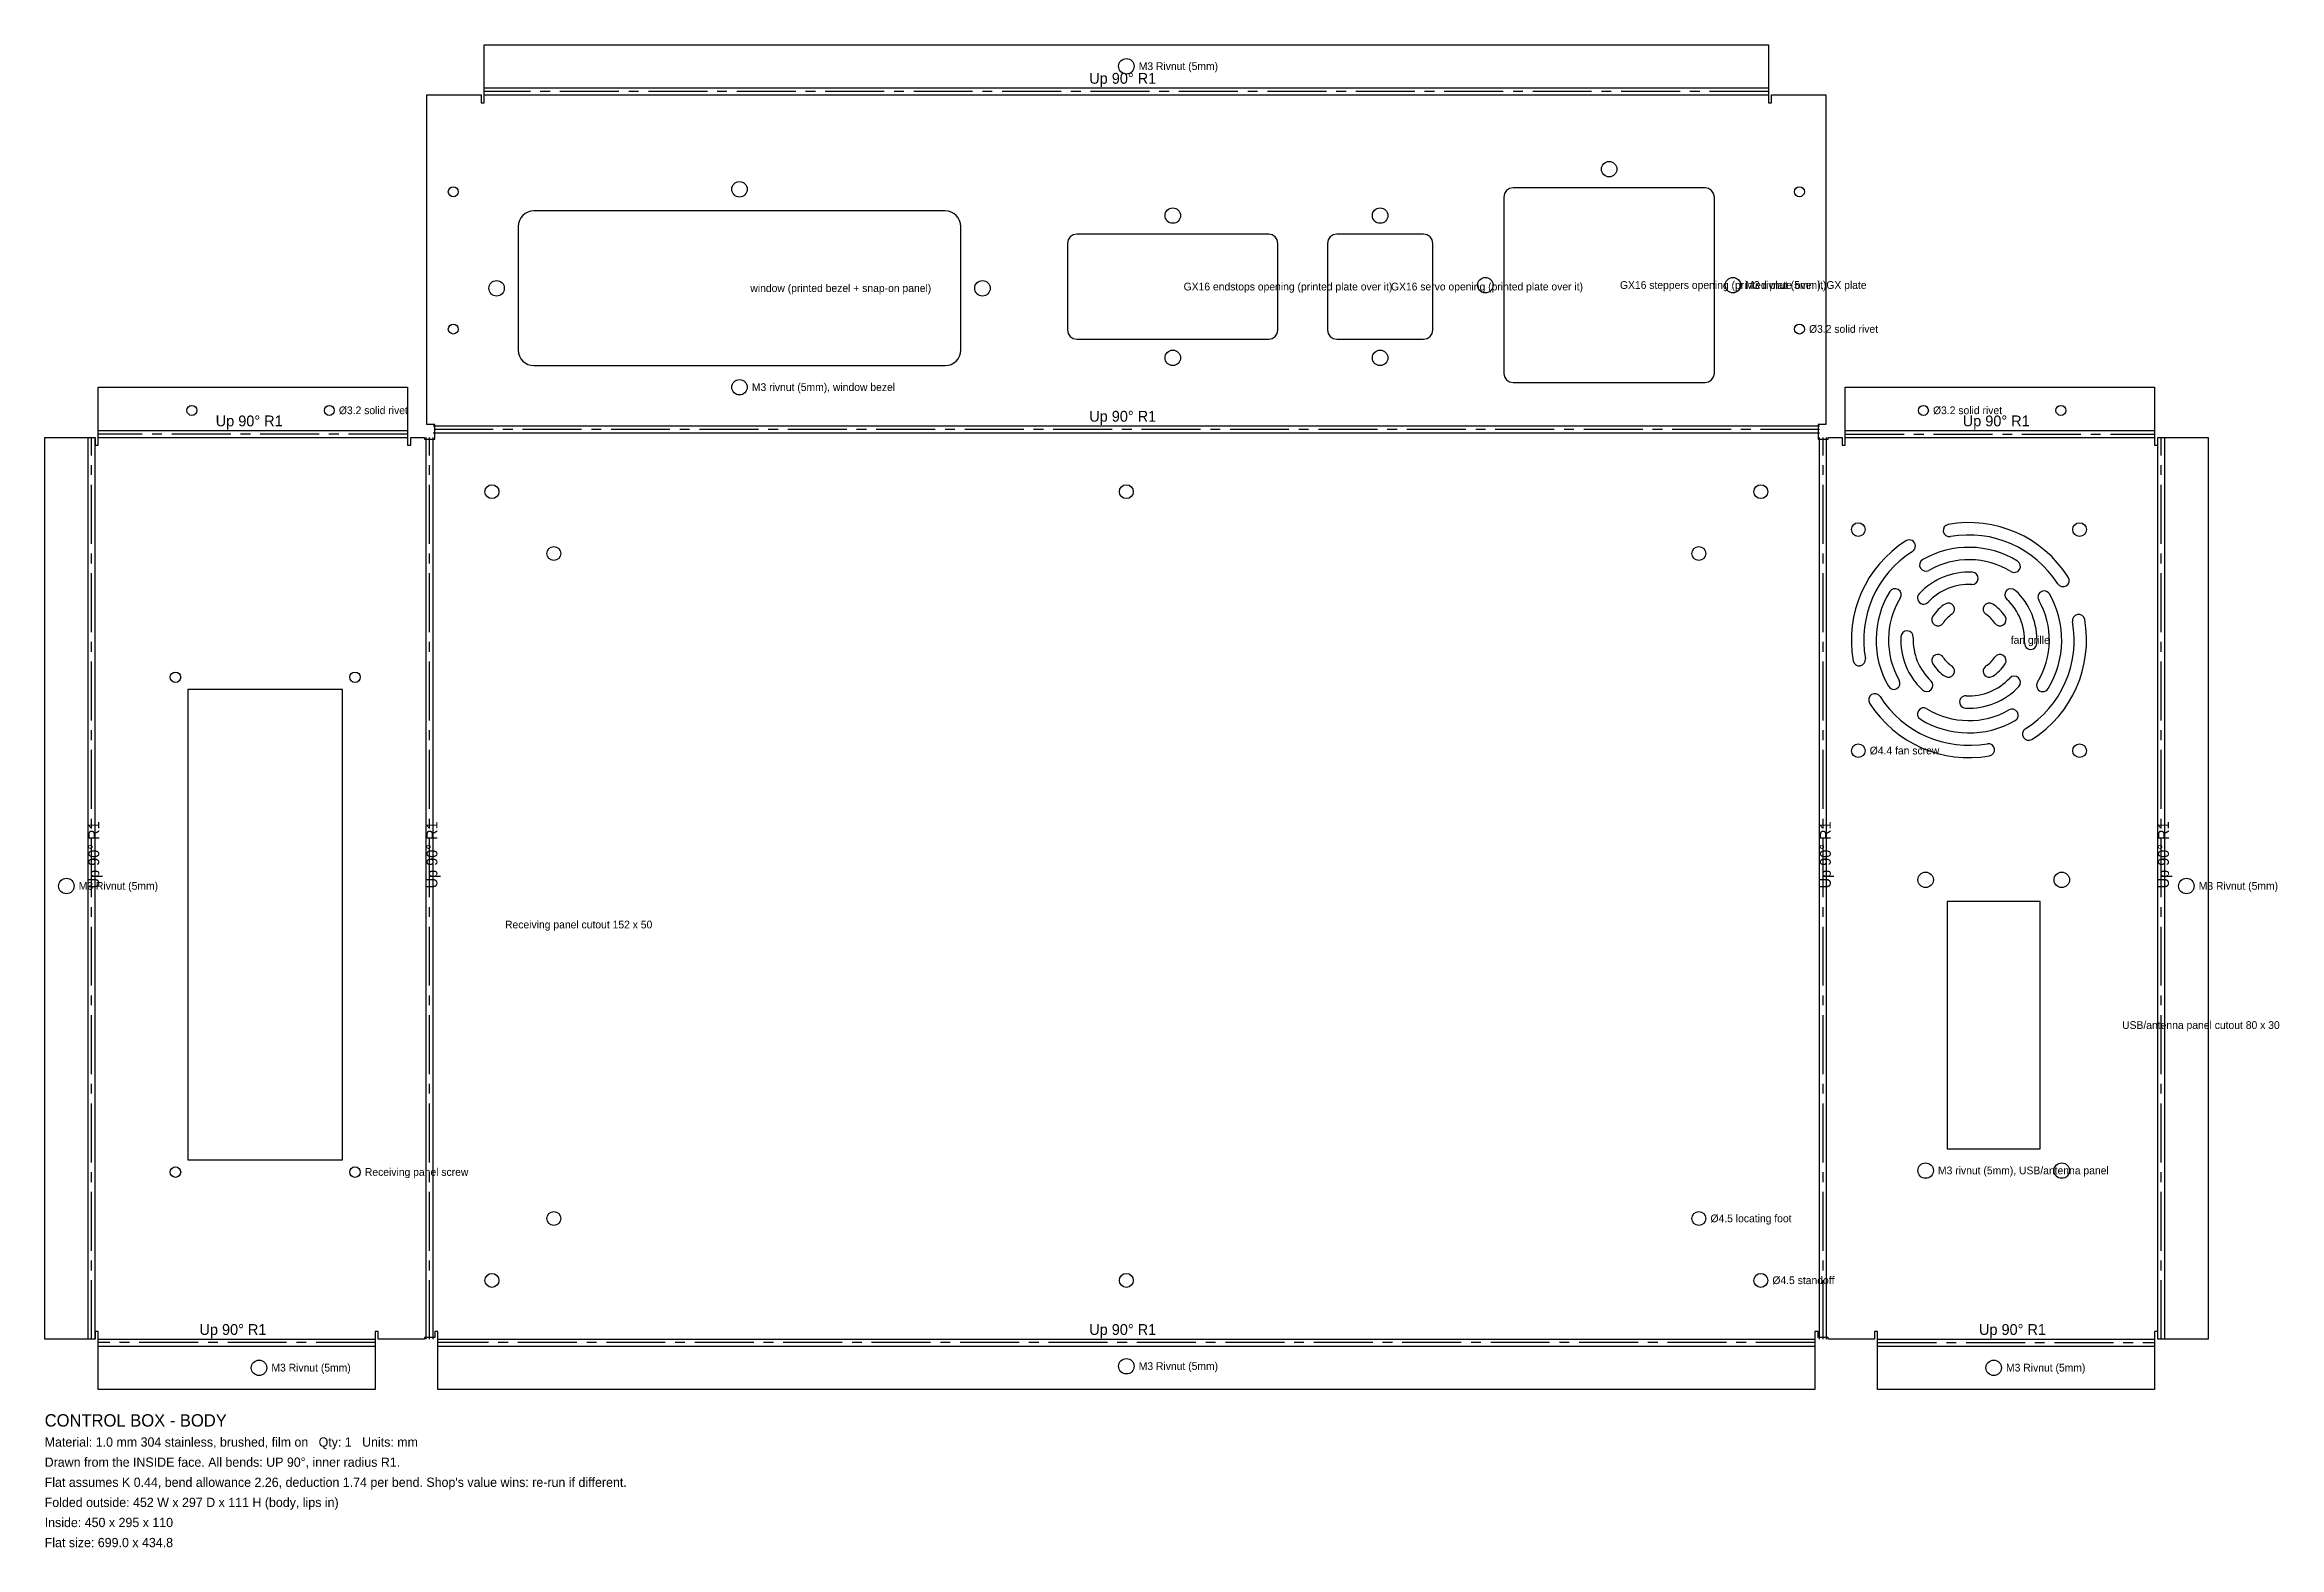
# Model space of a CAD drawing. Header units: millimetres. Extents: x -350 to 373, y -214 to 272.
import ezdxf

# ---------------------------------------------------------------- set-up
doc = ezdxf.new("R2010")
doc.units = ezdxf.units.MM
doc.linetypes.add('CENTER2', pattern=[28.575, 19.05, -3.175, 3.175, -3.175])
for name, color, linetype in [('Bend Center', 1, 'CENTER2'), ('Bend Notes', 3, 'CONTINUOUS'), ('Leaders', 5, 'CONTINUOUS'), ('Title', 7, 'CONTINUOUS'), ('Visible', 7, 'CONTINUOUS'), ('Visible Narrow', 8, 'CONTINUOUS')]:
    doc.layers.add(name, color=color, linetype=linetype)

msp = doc.modelspace()

# ---------------------------------------------------------------- linework, layer by layer
at = {"layer": 'Bend Center'}
for p, q in [((207.5, 256.8929), (-207.5, 256.8929)), ((-334.3929, -146.5), (-334.3929, 145)), ((-232.2619, 146.131), (-332.2619, 146.131)), ((-225.131, -146.5), (-225.131, 145)), ((224, 147.631), (-224, 147.631)), ((225.131, -146.5), (225.131, 145)), ((232.2619, 146.131), (332.2619, 146.131)), ((334.3929, -146.5), (334.3929, 145)), ((-242.7619, -147.631), (-332.2619, -147.631)), ((222.5, -147.631), (-222.5, -147.631)), ((242.7619, -147.631), (332.2619, -147.631))]:
    msp.add_line(p, q, dxfattribs=at)
at = {"layer": 'Visible'}
for p, q in [((-207.5, 258.5239), (-207.5, 272.0239)), ((-207.5, 272.0239), (207.5, 272.0239)), ((207.5, 272.0239), (207.5, 258.5239)), ((-226, 149.2619), (-226, 255.7619)), ((-226, 255.7619), (-208.5, 255.7619)), ((-208.5, 255.7619), (-208.5, 253.2619)), ((-208.5, 253.2619), (-207.5, 253.2619)), ((-207.5, 258.0239), (-207.5, 258.5239)), ((-207.5, 255.7619), (-207.5, 258.0239)), ((-207.5, 253.2619), (-207.5, 255.7619)), ((207.5, 258.5239), (207.5, 258.0239)), ((207.5, 258.0239), (207.5, 255.7619)), ((207.5, 255.7619), (207.5, 253.2619)), ((207.5, 253.2619), (208.5, 253.2619)), ((208.5, 253.2619), (208.5, 255.7619)), ((208.5, 255.7619), (226, 255.7619)), ((226, 255.7619), (226, 149.2619)), ((122.2284, 223.91), (122, 222.7619)), ((122.8787, 224.8833), (122.2284, 223.91)), ((123.8519, 225.5336), (122.8787, 224.8833)), ((125, 225.7619), (123.8519, 225.5336)), ((187, 225.7619), (125, 225.7619)), ((188.1481, 225.5336), (187, 225.7619)), ((189.1213, 224.8833), (188.1481, 225.5336)), ((189.7716, 223.91), (189.1213, 224.8833)), ((190, 222.7619), (189.7716, 223.91)), ((-195.0355, 216.7975), (-195.6573, 216.0398)), ((-194.2779, 217.4193), (-195.0355, 216.7975)), ((-193.4134, 217.8813), (-194.2779, 217.4193)), ((-192.4755, 218.1659), (-193.4134, 217.8813)), ((-191.5, 218.2619), (-192.4755, 218.1659)), ((-58.5, 218.2619), (-191.5, 218.2619)), ((-57.5245, 218.1659), (-58.5, 218.2619)), ((-56.5866, 217.8813), (-57.5245, 218.1659)), ((-55.7221, 217.4193), (-56.5866, 217.8813)), ((-54.9645, 216.7975), (-55.7221, 217.4193)), ((-54.3427, 216.0398), (-54.9645, 216.7975)), ((122, 222.7619), (122, 165.7619)), ((190, 165.7619), (190, 222.7619)), ((-196.4039, 214.2374), (-196.5, 213.2619)), ((-196.5, 213.2619), (-196.5, 173.2619)), ((-196.1194, 215.1754), (-196.4039, 214.2374)), ((-195.6573, 216.0398), (-196.1194, 215.1754)), ((-53.8806, 215.1754), (-54.3427, 216.0398)), ((-53.5961, 214.2374), (-53.8806, 215.1754)), ((-53.5, 213.2619), (-53.5961, 214.2374)), ((-53.5, 173.2619), (-53.5, 213.2619)), ((-18.1213, 209.8833), (-18.7716, 208.91)), ((-17.1481, 210.5336), (-18.1213, 209.8833)), ((-16, 210.7619), (-17.1481, 210.5336)), ((46, 210.7619), (-16, 210.7619)), ((47.1481, 210.5336), (46, 210.7619)), ((48.1213, 209.8833), (47.1481, 210.5336)), ((48.7716, 208.91), (48.1213, 209.8833)), ((65.8787, 209.8833), (65.2284, 208.91)), ((66.8519, 210.5336), (65.8787, 209.8833)), ((68, 210.7619), (66.8519, 210.5336)), ((96, 210.7619), (68, 210.7619)), ((97.1481, 210.5336), (96, 210.7619)), ((98.1213, 209.8833), (97.1481, 210.5336)), ((98.7716, 208.91), (98.1213, 209.8833)), ((-18.7716, 208.91), (-19, 207.7619)), ((-19, 207.7619), (-19, 179.7619)), ((49, 207.7619), (48.7716, 208.91)), ((49, 179.7619), (49, 207.7619)), ((65.2284, 208.91), (65, 207.7619)), ((65, 207.7619), (65, 179.7619)), ((99, 207.7619), (98.7716, 208.91)), ((99, 179.7619), (99, 207.7619)), ((-19, 179.7619), (-18.7716, 178.6139)), ((-18.7716, 178.6139), (-18.1213, 177.6406)), ((-18.1213, 177.6406), (-17.1481, 176.9903)), ((-17.1481, 176.9903), (-16, 176.7619)), ((-16, 176.7619), (46, 176.7619)), ((46, 176.7619), (47.1481, 176.9903)), ((47.1481, 176.9903), (48.1213, 177.6406)), ((48.1213, 177.6406), (48.7716, 178.6139)), ((48.7716, 178.6139), (49, 179.7619)), ((65, 179.7619), (65.2284, 178.6139)), ((65.2284, 178.6139), (65.8787, 177.6406)), ((65.8787, 177.6406), (66.8519, 176.9903)), ((66.8519, 176.9903), (68, 176.7619)), ((68, 176.7619), (96, 176.7619)), ((96, 176.7619), (97.1481, 176.9903)), ((97.1481, 176.9903), (98.1213, 177.6406)), ((98.1213, 177.6406), (98.7716, 178.6139)), ((98.7716, 178.6139), (99, 179.7619)), ((-196.5, 173.2619), (-196.4039, 172.2865)), ((-196.4039, 172.2865), (-196.1194, 171.3485)), ((-196.1194, 171.3485), (-195.6573, 170.4841)), ((-195.6573, 170.4841), (-195.0355, 169.7264)), ((-195.0355, 169.7264), (-194.2779, 169.1046)), ((-194.2779, 169.1046), (-193.4134, 168.6425)), ((-193.4134, 168.6425), (-192.4755, 168.358)), ((-192.4755, 168.358), (-191.5, 168.2619)), ((-191.5, 168.2619), (-58.5, 168.2619)), ((-58.5, 168.2619), (-57.5245, 168.358)), ((-57.5245, 168.358), (-56.5866, 168.6425)), ((-56.5866, 168.6425), (-55.7221, 169.1046)), ((-55.7221, 169.1046), (-54.9645, 169.7264)), ((-54.9645, 169.7264), (-54.3427, 170.4841)), ((-54.3427, 170.4841), (-53.8806, 171.3485)), ((-53.8806, 171.3485), (-53.5961, 172.2865)), ((-53.5961, 172.2865), (-53.5, 173.2619)), ((-332.2619, 147.7619), (-332.2619, 161.2619)), ((-332.2619, 161.2619), (-232.2619, 161.2619)), ((-232.2619, 161.2619), (-232.2619, 147.7619)), ((122, 165.7619), (122.2284, 164.6139)), ((122.2284, 164.6139), (122.8787, 163.6406)), ((122.8787, 163.6406), (123.8519, 162.9903)), ((123.8519, 162.9903), (125, 162.7619)), ((125, 162.7619), (187, 162.7619)), ((187, 162.7619), (188.1481, 162.9903)), ((188.1481, 162.9903), (189.1213, 163.6406)), ((189.1213, 163.6406), (189.7716, 164.6139)), ((189.7716, 164.6139), (190, 165.7619)), ((232.2619, 147.7619), (232.2619, 161.2619)), ((232.2619, 161.2619), (332.2619, 161.2619)), ((332.2619, 161.2619), (332.2619, 147.7619)), ((-349.5239, -146.5), (-349.5239, 145)), ((-349.5239, 145), (-335.5239, 145)), ((-335.5239, 145), (-333.2619, 145)), ((-333.2619, 145), (-333.2619, 142.5)), ((-332.2619, 147.2619), (-332.2619, 147.7619)), ((-332.2619, 145), (-332.2619, 147.2619)), ((-332.2619, 142.5), (-332.2619, 145)), ((-232.2619, 147.7619), (-232.2619, 147.2619)), ((-232.2619, 147.2619), (-232.2619, 145)), ((-232.2619, 145), (-232.2619, 142.5)), ((-231.2619, 142.5), (-231.2619, 145)), ((-231.2619, 145), (-226.7619, 145)), ((-226.7619, 145), (-226.7619, 144.5)), ((-226.7619, 144.5), (-223.5, 144.5)), ((-223.5, 149.2619), (-226, 149.2619)), ((-223.5, 144.5), (-223.5, 149.2619)), ((226, 149.2619), (223.5, 149.2619)), ((223.5, 149.2619), (223.5, 144.5)), ((223.5, 144.5), (226.7619, 144.5)), ((226.7619, 144.5), (226.7619, 145)), ((226.7619, 145), (231.2619, 145)), ((231.2619, 145), (231.2619, 142.5)), ((232.2619, 147.2619), (232.2619, 147.7619)), ((232.2619, 145), (232.2619, 147.2619)), ((232.2619, 142.5), (232.2619, 145)), ((332.2619, 147.7619), (332.2619, 147.2619)), ((332.2619, 147.2619), (332.2619, 145)), ((332.2619, 145), (332.2619, 142.5)), ((333.2619, 142.5), (333.2619, 145)), ((333.2619, 145), (335.5239, 145)), ((335.5239, 145), (349.5239, 145)), ((349.5239, 145), (349.5239, -146.5)), ((-333.2619, 142.5), (-332.2619, 142.5)), ((-232.2619, 142.5), (-231.2619, 142.5)), ((231.2619, 142.5), (232.2619, 142.5)), ((332.2619, 142.5), (333.2619, 142.5)), ((-253.2619, 63.5), (-303.2619, 63.5)), ((-303.2619, 63.5), (-303.2619, -88.5)), ((-253.2619, -88.5), (-253.2619, 63.5)), ((295.2619, -5), (265.2619, -5)), ((265.2619, -5), (265.2619, -85)), ((295.2619, -85), (295.2619, -5)), ((265.2619, -85), (295.2619, -85)), ((-303.2619, -88.5), (-253.2619, -88.5)), ((-332.2619, -144), (-333.2619, -144)), ((-333.2619, -144), (-333.2619, -146.5)), ((-332.2619, -146.5), (-332.2619, -144)), ((-241.7619, -144), (-242.7619, -144)), ((-242.7619, -144), (-242.7619, -146.5)), ((-241.7619, -146.5), (-241.7619, -144)), ((-222.5, -144), (-223.5, -144)), ((-223.5, -144), (-223.5, -146)), ((-222.5, -146.5), (-222.5, -144)), ((223.5, -144), (222.5, -144)), ((222.5, -144), (222.5, -146.5)), ((223.5, -146), (223.5, -144)), ((242.7619, -144), (241.7619, -144)), ((241.7619, -144), (241.7619, -146.5)), ((242.7619, -146.5), (242.7619, -144)), ((333.2619, -144), (332.2619, -144)), ((332.2619, -144), (332.2619, -146.5)), ((333.2619, -146.5), (333.2619, -144)), ((-335.5239, -146.5), (-349.5239, -146.5)), ((-333.2619, -146.5), (-335.5239, -146.5)), ((-332.2619, -148.7619), (-332.2619, -146.5)), ((-332.2619, -149.2619), (-332.2619, -148.7619)), ((-332.2619, -162.7619), (-332.2619, -149.2619)), ((-242.7619, -146.5), (-242.7619, -148.7619)), ((-242.7619, -148.7619), (-242.7619, -149.2619)), ((-242.7619, -149.2619), (-242.7619, -162.7619)), ((-226.7619, -146.5), (-241.7619, -146.5)), ((-223.5, -146), (-226.7619, -146)), ((-226.7619, -146), (-226.7619, -146.5)), ((-222.5, -148.7619), (-222.5, -146.5)), ((-222.5, -149.2619), (-222.5, -148.7619)), ((-222.5, -162.7619), (-222.5, -149.2619)), ((222.5, -146.5), (222.5, -148.7619)), ((222.5, -148.7619), (222.5, -149.2619)), ((222.5, -149.2619), (222.5, -162.7619)), ((226.7619, -146), (223.5, -146)), ((226.7619, -146.5), (226.7619, -146)), ((241.7619, -146.5), (226.7619, -146.5)), ((242.7619, -148.7619), (242.7619, -146.5)), ((242.7619, -149.2619), (242.7619, -148.7619)), ((242.7619, -162.7619), (242.7619, -149.2619)), ((332.2619, -146.5), (332.2619, -148.7619)), ((332.2619, -148.7619), (332.2619, -149.2619)), ((332.2619, -149.2619), (332.2619, -162.7619)), ((335.5239, -146.5), (333.2619, -146.5)), ((349.5239, -146.5), (335.5239, -146.5)), ((-242.7619, -162.7619), (-332.2619, -162.7619)), ((222.5, -162.7619), (-222.5, -162.7619)), ((332.2619, -162.7619), (242.7619, -162.7619))]:
    msp.add_line(p, q, dxfattribs=at)
for centre, radius in [((0, 265.0239), 2.5), ((156, 231.7619), 2.5), ((-217.5, 224.4619), 1.6), ((-125, 225.2619), 2.5), ((217.5, 224.4619), 1.6), ((15, 216.7619), 2.5), ((82, 216.7619), 2.5), ((-203.5, 193.2619), 2.5), ((-46.5, 193.2619), 2.5), ((116, 194.2619), 2.5), ((196, 194.2619), 2.5), ((-217.5, 180.0619), 1.6), ((217.5, 180.0619), 1.6), ((15, 170.7619), 2.5), ((82, 170.7619), 2.5), ((-125, 161.2619), 2.5), ((-301.9619, 153.7619), 1.6), ((-257.5619, 153.7619), 1.6), ((257.5619, 153.7619), 1.6), ((301.9619, 153.7619), 1.6), ((-205, 127.5), 2.25), ((0, 127.5), 2.25), ((205, 127.5), 2.25), ((236.5119, 115.25), 2.2), ((308.0119, 115.25), 2.2), ((-185, 107.5), 2.25), ((185, 107.5), 2.25), ((-307.2619, 67.5), 1.7), ((-249.2619, 67.5), 1.7), ((236.5119, 43.75), 2.2), ((308.0119, 43.75), 2.2), ((-342.5239, 0), 2.5), ((258.2619, 2), 2.5), ((302.2619, 2), 2.5), ((342.5239, 0), 2.5), ((-307.2619, -92.5), 1.7), ((-249.2619, -92.5), 1.7), ((258.2619, -92), 2.5), ((302.2619, -92), 2.5), ((-185, -107.5), 2.25), ((185, -107.5), 2.25), ((-205, -127.5), 2.25), ((0, -127.5), 2.25), ((205, -127.5), 2.25), ((-280.2619, -155.7619), 2.5), ((0, -155.2619), 2.5), ((280.2619, -155.7619), 2.5)]:
    msp.add_circle(centre, radius, dxfattribs=at)
for centre, radius, start, end in [((265.9461, 114.9416), 2, 100.1042, 280.1042), ((272.2619, 79.5), 38, 32.3859, 100.1042), ((272.2619, 79.5), 38, 122.3859, 190.1042), ((252.9797, 109.9005), 2, 302.3859, 122.3859), ((272.2619, 79.5), 30, 58.4873, 119.8394), ((272.2619, 79.5), 34, 32.3859, 100.1042), ((272.2619, 79.5), 34, 122.3859, 190.1042), ((272.2619, 79.5), 22, 87.1352, 137.0282), ((258.33, 103.7879), 2, 119.8394, 299.8394), ((272.2619, 79.5), 26, 58.4873, 119.8394), ((273.2615, 99.475), 2, 267.1352, 87.1352), ((286.8972, 103.3707), 2, 238.4873, 58.4873), ((272.2619, 79.5), 30, 148.4873, 209.8394), ((248.3913, 94.1352), 2, 328.4873, 148.4873), ((257.6282, 93.1328), 2, 137.0282, 317.0282), ((272.2619, 79.5), 18, 87.1352, 137.0282), ((285.8947, 94.1338), 2, 47.0282, 227.0282), ((272.2619, 79.5), 22, 357.1352, 47.0282), ((296.5498, 93.432), 2, 29.8394, 209.8394), ((272.2619, 79.5), 30, 328.4873, 29.8394), ((302.6625, 98.7823), 2, 212.3859, 32.3859), ((272.2619, 79.5), 26, 148.4873, 209.8394), ((262.2464, 86.1097), 2, 146.5775, 326.5775), ((272.2619, 79.5), 14, 123.4225, 146.5775), ((272.2619, 79.5), 10, 123.4225, 146.5775), ((265.6522, 89.5156), 2, 303.4225, 123.4225), ((278.8717, 89.5156), 2, 56.5775, 236.5775), ((272.2619, 79.5), 10, 33.4225, 56.5775), ((272.2619, 79.5), 14, 33.4225, 56.5775), ((282.2775, 86.1097), 2, 213.4225, 33.4225), ((272.2619, 79.5), 18, 357.1352, 47.0282), ((272.2619, 79.5), 26, 328.4873, 29.8394), ((307.7036, 85.8158), 2, 10.1042, 190.1042), ((272.2619, 79.5), 22, 177.1352, 227.0282), ((252.2869, 80.4996), 2, 357.1352, 177.1352), ((272.2619, 79.5), 18, 177.1352, 227.0282), ((272.2619, 79.5), 34, 302.3859, 10.1042), ((272.2619, 79.5), 38, 302.3859, 10.1042), ((236.8203, 73.1842), 2, 190.1042, 10.1042), ((262.2464, 72.8903), 2, 33.4225, 213.4225), ((272.2619, 79.5), 10, 213.4225, 236.5775), ((272.2619, 79.5), 10, 303.4225, 326.5775), ((282.2775, 72.8903), 2, 326.5775, 146.5775), ((292.237, 78.5004), 2, 177.1352, 357.1352), ((247.9741, 65.568), 2, 209.8394, 29.8394), ((258.6292, 64.8662), 2, 227.0282, 47.0282), ((272.2619, 79.5), 14, 213.4225, 236.5775), ((265.6522, 69.4844), 2, 236.5775, 56.5775), ((272.2619, 79.5), 18, 267.1352, 317.0282), ((278.8717, 69.4844), 2, 123.4225, 303.4225), ((272.2619, 79.5), 14, 303.4225, 326.5775), ((286.8957, 65.8672), 2, 317.0282, 137.0282), ((296.1326, 64.8648), 2, 148.4873, 328.4873), ((241.8614, 60.2177), 2, 32.3859, 212.3859), ((272.2619, 79.5), 38, 212.3859, 280.1042), ((272.2619, 79.5), 34, 212.3859, 280.1042), ((271.2624, 59.525), 2, 87.1352, 267.1352), ((272.2619, 79.5), 22, 267.1352, 317.0282), ((257.6267, 55.6293), 2, 58.4873, 238.4873), ((272.2619, 79.5), 30, 238.4873, 299.8394), ((272.2619, 79.5), 26, 238.4873, 299.8394), ((286.1939, 55.2121), 2, 299.8394, 119.8394), ((291.5442, 49.0995), 2, 122.3859, 302.3859), ((278.5778, 44.0584), 2, 280.1042, 100.1042)]:
    msp.add_arc(centre, radius, start, end, dxfattribs=at)
at = {"layer": 'Visible Narrow'}
for p, q in [((-207.5, 258.0239), (207.5, 258.0239)), ((-207.5, 255.7619), (207.5, 255.7619)), ((-335.5239, -146.5), (-335.5239, 145)), ((-333.2619, -146.5), (-333.2619, 145)), ((-332.2619, 147.2619), (-232.2619, 147.2619)), ((-332.2619, 145), (-232.2619, 145)), ((-226.2619, -146.5), (-226.2619, 145)), ((-224, 148.7619), (224, 148.7619)), ((-224, 146.5), (224, 146.5)), ((-224, -146.5), (-224, 145)), ((224, -146.5), (224, 145)), ((226.2619, -146.5), (226.2619, 145)), ((232.2619, 147.2619), (332.2619, 147.2619)), ((232.2619, 145), (332.2619, 145)), ((333.2619, -146.5), (333.2619, 145)), ((335.5239, -146.5), (335.5239, 145)), ((-332.2619, -146.5), (-242.7619, -146.5)), ((-332.2619, -148.7619), (-242.7619, -148.7619)), ((-222.5, -146.5), (222.5, -146.5)), ((-222.5, -148.7619), (222.5, -148.7619)), ((242.7619, -146.5), (332.2619, -146.5)), ((242.7619, -148.7619), (332.2619, -148.7619))]:
    msp.add_line(p, q, dxfattribs=at)

# ---------------------------------------------------------------- texts
at = {"layer": 'Bend Notes'}
for p in [(-12, 259.3929), (-294.2619, 148.631), (-12, 150.131), (270.2619, 148.631), (-299.5119, -145.131), (-12, -145.131), (275.5119, -145.131)]:
    msp.add_text('Up 90%%D R1', height=3.5, dxfattribs=at).set_placement(p)
for p in [(-331.8929, -0.75), (-222.631, -0.75), (227.631, -0.75), (336.8929, -0.75)]:
    msp.add_text('Up 90%%D R1', height=3.5, rotation=90, dxfattribs=at).set_placement(p)
at = {"layer": 'Leaders'}
for s, p in [('M3 Rivnut (5mm)', (4, 263.8239)), ('GX16 endstops opening (printed plate over it)', (18.5, 192.5619)), ('GX16 servo opening (printed plate over it)', (85.5, 192.5619)), ('GX16 steppers opening (printed plate over it)', (159.5, 193.0619)), ('M3 rivnut (5mm), GX plate', (200, 193.0619)), ('window (printed bezel + snap-on panel)', (-121.5, 192.0619)), ('%%c3.2 solid rivet', (220.6, 178.8619)), ('M3 rivnut (5mm), window bezel', (-121, 160.0619)), ('%%c3.2 solid rivet', (-254.4619, 152.5619)), ('%%c3.2 solid rivet', (260.6619, 152.5619)), ('fan grille', (285.7619, 78.3)), ('%%c4.4 fan screw', (240.2119, 42.55)), ('M3 Rivnut (5mm)', (-338.5239, -1.2)), ('M3 Rivnut (5mm)', (346.5239, -1.2)), ('Receiving panel cutout 152 x 50', (-200.7619, -13.7)), ('USB/antenna panel cutout 80 x 30', (321.7619, -46.2)), ('Receiving panel screw', (-246.0619, -93.7)), ('M3 rivnut (5mm), USB/antenna panel', (262.2619, -93.2)), ('%%c4.5 locating foot', (188.75, -108.7)), ('%%c4.5 standoff', (208.75, -128.7)), ('M3 Rivnut (5mm)', (-276.2619, -156.9619)), ('M3 Rivnut (5mm)', (4, -156.4619)), ('M3 Rivnut (5mm)', (284.2619, -156.9619))]:
    msp.add_text(s, height=2.5, dxfattribs=at).set_placement(p)
at = {"layer": 'Title'}
for s, height, p in [('CONTROL BOX - BODY', 4, (-349.5239, -174.7619)), ('Material: 1.0 mm 304 stainless, brushed, film on   Qty: 1   Units: mm', 3, (-349.5239, -181.2619)), ('Drawn from the INSIDE face. All bends: UP 90%%D, inner radius R1.', 3, (-349.5239, -187.7619)), ("Flat assumes K 0.44, bend allowance 2.26, deduction 1.74 per bend. Shop's value wins: re-run if different.", 3, (-349.5239, -194.2619)), ('Folded outside: 452 W x 297 D x 111 H (body, lips in)', 3, (-349.5239, -200.7619)), ('Inside: 450 x 295 x 110', 3, (-349.5239, -207.2619)), ('Flat size: 699.0 x 434.8', 3, (-349.5239, -213.7619))]:
    msp.add_text(s, height=height, dxfattribs=at).set_placement(p)

doc.saveas('drawing.dxf')
